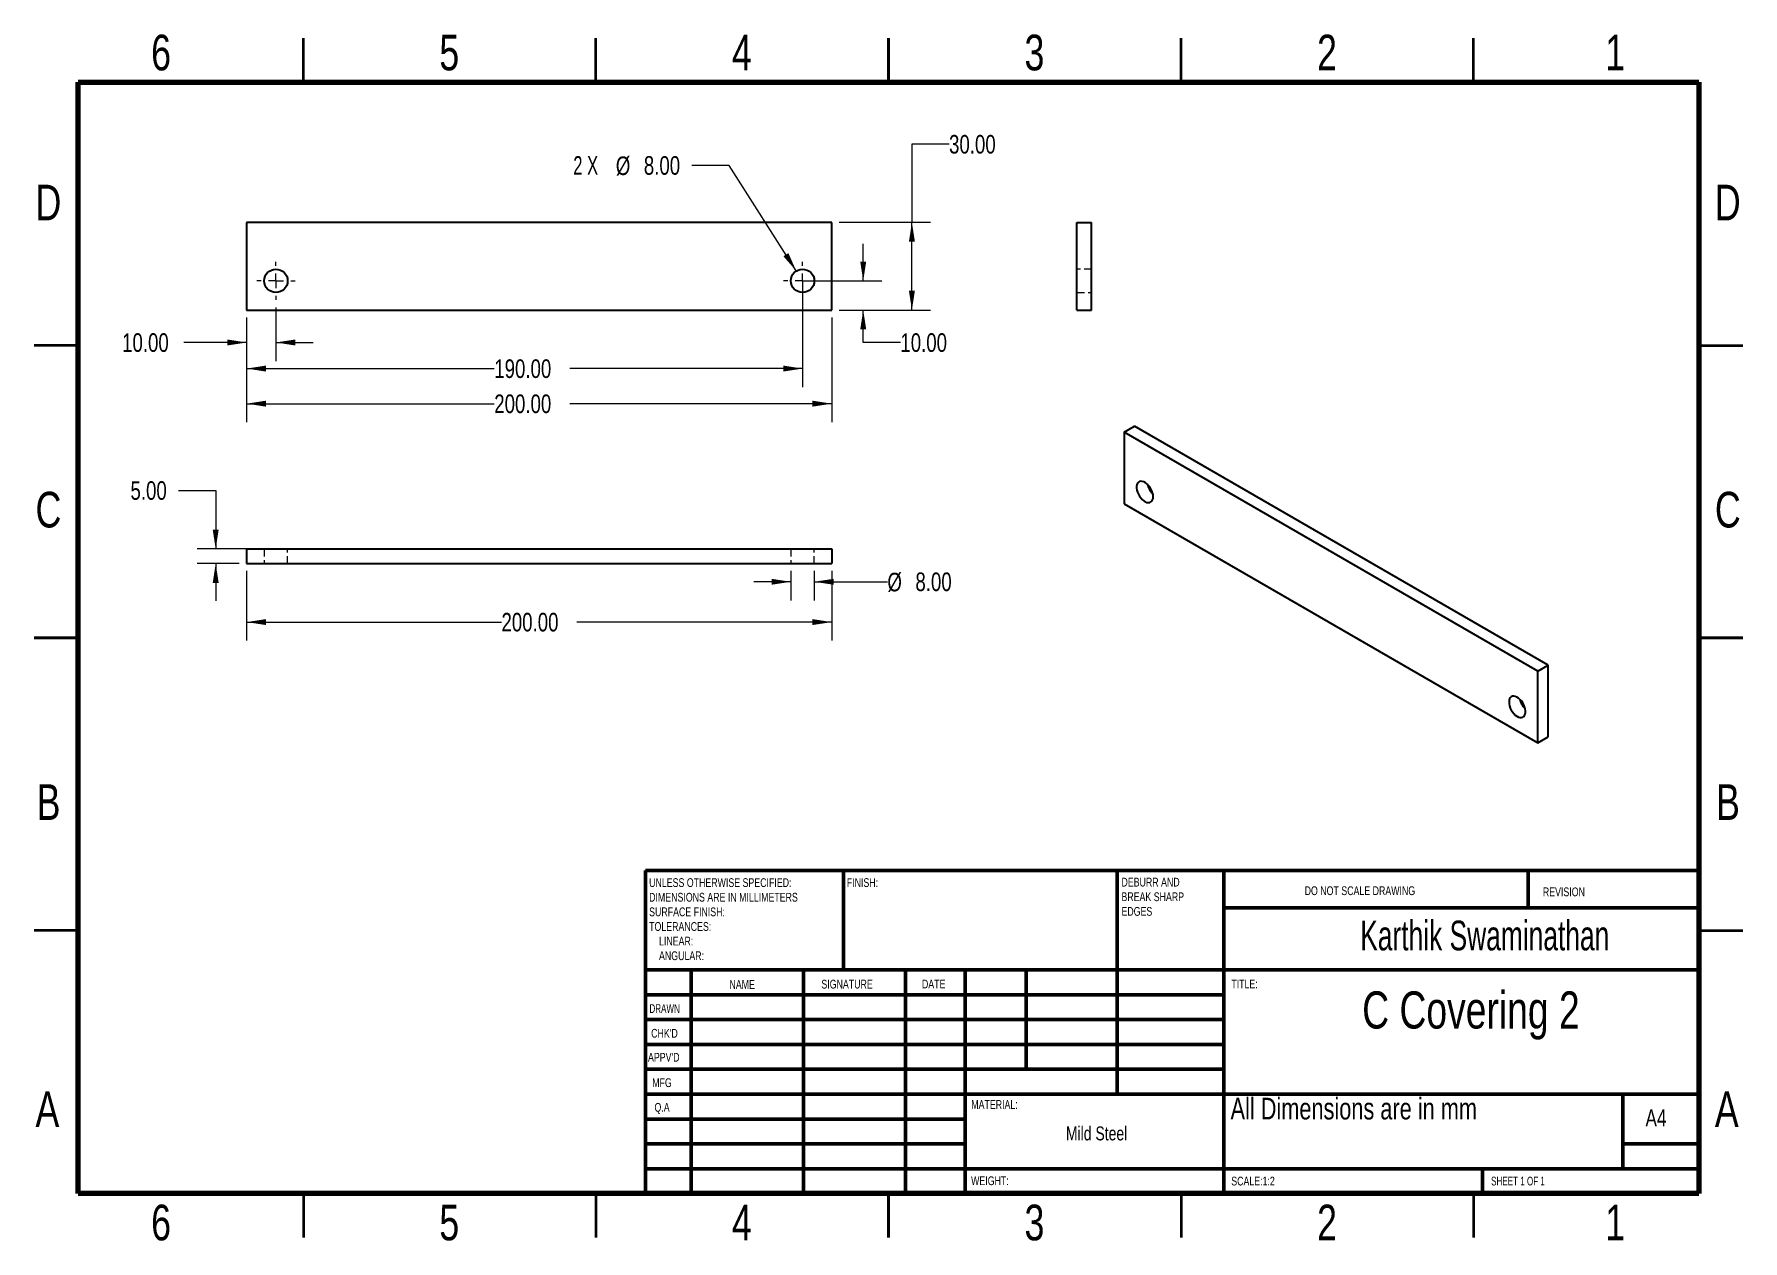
# Model space of a CAD drawing. Header units: millimetres. Extents: x 2 to 294, y 2 to 208.
import ezdxf

# ---------------------------------------------------------------- set-up
doc = ezdxf.new("R2010")
doc.units = ezdxf.units.MM
doc.linetypes.add('HIDDEN', pattern=[1.905, 1.27, -0.635])
doc.styles.add('SLDTEXTSTYLE0', font='TXT', dxfattribs={"width": 0.75})
doc.styles.add('SLDTEXTSTYLE1', font='TXT', dxfattribs={"width": 0.686449})
doc.styles.add('SLDTEXTSTYLE2', font='TXT', dxfattribs={"width": 0.6875})
doc.styles.add('SLDTEXTSTYLE3', font='TXT', dxfattribs={"width": 0.663})
doc.styles.add('SLDTEXTSTYLE4', font='TXT', dxfattribs={"width": 0.666667})
doc.dimstyles.new('SLDDIMSTYLE0', dxfattribs={"dimtxt": 3.175, "dimasz": 3.302, "dimexe": 0, "dimexo": 0.0625, "dimgap": 0.79375, "dimtad": 0, "dimtih": 1, "dimtoh": 1, "dimlfac": 2, "dimrnd": 1e-09, "dimzin": 4, "dimdsep": 46, "dimtxsty": 'SLDTEXTSTYLE0', "dimsah": 1, "dimcen": 0.09, "dimadec": 0, "dimazin": 1, "dimtfac": 1, "dimtmove": 0, "dimatfit": 0, "dimfxl": 0, "dimfrac": 2, "dimtolj": 1, "dimtzin": 12, "dimarcsym": 0})
doc.dimstyles.new('SLDDIMSTYLE1', dxfattribs={"dimtxt": 3.175, "dimasz": 3.302, "dimexe": 0, "dimexo": 0.0625, "dimgap": 0.79375, "dimtad": 0, "dimtih": 1, "dimtoh": 1, "dimlfac": 2, "dimrnd": 1e-09, "dimzin": 4, "dimdsep": 46, "dimtxsty": 'SLDTEXTSTYLE0', "dimsah": 1, "dimcen": 0.09, "dimadec": 0, "dimazin": 1, "dimtfac": 1, "dimtofl": 0, "dimtmove": 0, "dimatfit": 3, "dimfxl": 0, "dimfrac": 2, "dimtolj": 1, "dimtzin": 12, "dimarcsym": 0})
doc.dimstyles.new('SLDDIMSTYLE2', dxfattribs={"dimtxt": 3.175, "dimasz": 3.302, "dimexe": 0, "dimexo": 0.0625, "dimgap": 0.79375, "dimtad": 0, "dimtih": 1, "dimtoh": 1, "dimlfac": 2, "dimrnd": 1e-09, "dimzin": 4, "dimdsep": 46, "dimtxsty": 'SLDTEXTSTYLE0', "dimsah": 1, "dimcen": 0, "dimadec": 0, "dimazin": 1, "dimtfac": 1, "dimtofl": 0, "dimtmove": 0, "dimatfit": 3, "dimfxl": 0, "dimfrac": 2, "dimtolj": 1, "dimtzin": 12, "dimarcsym": 0})

# ---------------------------------------------------------------- blocks, each defined once
blk = doc.blocks.new('SW_NOTE_0')
at = {"color": 0, "linetype": 'Continuous', "lineweight": 0, "char_height": 1.5, "attachment_point": 1, "style": 'SLDTEXTSTYLE0'}
for s, insert in [('UNLESS OTHERWISE SPECIFIED:', (0, 1.93)), ('DIMENSIONS ARE IN MILLIMETERS', (0, -0.57)), ('TOLERANCES:', (0, -5.57)), ('SURFACE FINISH:', (0, -3.07)), ('LINEAR:', (1.69, -8.07)), ('ANGULAR:', (1.69, -10.57))]:
    blk.add_mtext(s, dxfattribs=dict(at, insert=insert))
blk = doc.blocks.new('SW_NOTE_0_1')
at = {"color": 0, "linetype": 'Continuous', "lineweight": 0, "char_height": 1.5, "attachment_point": 1, "style": 'SLDTEXTSTYLE0'}
for s, insert in [('DEBURR AND', (0, 1.93)), ('BREAK SHARP', (0, -0.57)), ('EDGES', (0, -3.07))]:
    blk.add_mtext(s, dxfattribs=dict(at, insert=insert))
blk = doc.blocks.new('_D')
at = {"color": 7, "linetype": 'Continuous', "lineweight": 0}
for p, q in [((43.81, 161.5), (43.81, 152.32)), ((38.81, 159.77), (38.81, 152.32)), ((38.81, 155.5), (28.09, 155.5)), ((43.81, 155.5), (50.16, 155.5))]:
    blk.add_line(p, q, dxfattribs=at)
at = {"color": 7, "linetype": 'Continuous', "lineweight": 18}
for points in [[(38.81, 155.5), (35.51, 156.01), (35.51, 154.99)], [(43.81, 155.5), (47.11, 154.99), (47.11, 156.01)]]:
    blk.add_solid(points, dxfattribs=at)
at = {"color": 7, "linetype": 'Continuous', "lineweight": 18, "insert": (17.53, 157.07), "char_height": 3.175, "attachment_point": 1, "style": 'SLDTEXTSTYLE0'}
blk.add_mtext('10.00', dxfattribs=at)
blk = doc.blocks.new('_D_1')
at = {"color": 7, "linetype": 'Continuous', "lineweight": 0}
for p, q in [((133.81, 164.77), (133.81, 147.86)), ((38.81, 159.77), (38.81, 147.86)), ((38.81, 151.04), (81.13, 151.04)), ((133.81, 151.04), (94.03, 151.04))]:
    blk.add_line(p, q, dxfattribs=at)
at = {"color": 7, "linetype": 'Continuous', "lineweight": 18}
for points in [[(38.81, 151.04), (42.11, 150.53), (42.11, 151.55)], [(133.81, 151.04), (130.51, 151.55), (130.51, 150.53)]]:
    blk.add_solid(points, dxfattribs=at)
at = {"color": 7, "linetype": 'Continuous', "lineweight": 18, "insert": (81.13, 152.61), "char_height": 3.175, "attachment_point": 1, "style": 'SLDTEXTSTYLE0'}
blk.add_mtext('190.00', dxfattribs=at)
blk = doc.blocks.new('_D_2')
at = {"color": 7, "linetype": 'Continuous', "lineweight": 0}
for p, q in [((38.81, 159.77), (38.81, 141.86)), ((138.81, 159.77), (138.81, 141.86)), ((38.81, 145.04), (81.13, 145.04)), ((138.81, 145.04), (94.03, 145.04))]:
    blk.add_line(p, q, dxfattribs=at)
at = {"color": 7, "linetype": 'Continuous', "lineweight": 18}
for points in [[(38.81, 145.04), (42.11, 144.53), (42.11, 145.55)], [(138.81, 145.04), (135.51, 145.55), (135.51, 144.53)]]:
    blk.add_solid(points, dxfattribs=at)
at = {"color": 7, "linetype": 'Continuous', "lineweight": 18, "insert": (81.13, 146.61), "char_height": 3.175, "attachment_point": 1, "style": 'SLDTEXTSTYLE0'}
blk.add_mtext('200.00', dxfattribs=at)
blk = doc.blocks.new('_D_3')
at = {"color": 7, "linetype": 'Continuous', "lineweight": 0}
for p, q in [((144.18, 166.04), (144.18, 172.39)), ((135.08, 166.04), (147.36, 166.04)), ((140.08, 161.04), (147.36, 161.04)), ((144.18, 155.5), (144.18, 161.04)), ((150.53, 155.5), (144.18, 155.5))]:
    blk.add_line(p, q, dxfattribs=at)
at = {"color": 7, "linetype": 'Continuous', "lineweight": 18}
for points in [[(144.18, 166.04), (144.69, 169.34), (143.67, 169.34)], [(144.18, 161.04), (143.67, 157.74), (144.69, 157.74)]]:
    blk.add_solid(points, dxfattribs=at)
at = {"color": 7, "linetype": 'Continuous', "lineweight": 18, "insert": (150.53, 157.07), "char_height": 3.175, "attachment_point": 1, "style": 'SLDTEXTSTYLE0'}
blk.add_mtext('10.00', dxfattribs=at)
blk = doc.blocks.new('_D_4')
at = {"color": 7, "linetype": 'Continuous', "lineweight": 0}
for p, q in [((158.85, 189.4), (152.5, 189.4)), ((152.5, 189.4), (152.5, 176.04)), ((140.08, 176.04), (155.68, 176.04)), ((152.5, 161.04), (152.5, 176.04)), ((140.08, 161.04), (155.68, 161.04))]:
    blk.add_line(p, q, dxfattribs=at)
at = {"color": 7, "linetype": 'Continuous', "lineweight": 18}
for points in [[(152.5, 176.04), (151.99, 172.74), (153.01, 172.74)], [(152.5, 161.04), (153.01, 164.34), (151.99, 164.34)]]:
    blk.add_solid(points, dxfattribs=at)
at = {"color": 7, "linetype": 'Continuous', "lineweight": 18, "insert": (158.85, 190.97), "char_height": 3.175, "attachment_point": 1, "style": 'SLDTEXTSTYLE0'}
blk.add_mtext('30.00', dxfattribs=at)
blk = doc.blocks.new('_D_5')
at = {"color": 7, "linetype": 'Continuous', "lineweight": 0}
for p, q in [((121.25, 185.76), (114.9, 185.76)), ((132.74, 167.72), (121.25, 185.76))]:
    blk.add_line(p, q, dxfattribs=at)
at = {"color": 7, "linetype": 'Continuous', "lineweight": 18}
blk.add_solid([(132.74, 167.72), (131.39, 170.78), (130.54, 170.24)], dxfattribs=at)
at = {"color": 7, "linetype": 'Continuous', "lineweight": 18, "char_height": 3.175, "attachment_point": 1}
for s, insert, style in [('2 X', (94.63, 187.35), 'SLDTEXTSTYLE4'), ('%%c', (101.9, 187.3), 'SLDTEXTSTYLE0'), ('8.00', (106.69, 187.35), 'SLDTEXTSTYLE0')]:
    blk.add_mtext(s, dxfattribs=dict(at, insert=insert, style=style))
blk = doc.blocks.new('SW_CENTERMARKSYMBOL_0')
at = {"color": 0, "linetype": 'Continuous', "lineweight": 18}
for p, q in [((0, 2.54), (0, 3.27)), ((-2.54, 0), (-3.27, 0)), ((0, 0), (-1.27, 0)), ((0, 0), (0, 1.27)), ((0, 0), (0, -1.27)), ((0, 0), (1.27, 0)), ((2.54, 0), (3.27, 0)), ((0, -2.54), (0, -3.27))]:
    blk.add_line(p, q, dxfattribs=at)
blk = doc.blocks.new('SW_CENTERMARKSYMBOL_1')
at = {"color": 0, "linetype": 'Continuous', "lineweight": 18}
for p, q in [((0, 2.54), (0, 3.27)), ((-2.54, 0), (-3.27, 0)), ((0, 0), (-1.27, 0)), ((0, 0), (0, 1.27)), ((0, 0), (0, -1.27)), ((0, 0), (1.27, 0)), ((2.54, 0), (3.27, 0)), ((0, -2.54), (0, -3.27))]:
    blk.add_line(p, q, dxfattribs=at)
blk = doc.blocks.new('_D_6')
at = {"color": 7, "linetype": 'Continuous', "lineweight": 0}
for p, q in [((38.81, 116.44), (38.81, 104.53)), ((138.81, 116.44), (138.81, 104.53)), ((38.81, 107.7), (82.36, 107.7)), ((138.81, 107.7), (95.26, 107.7))]:
    blk.add_line(p, q, dxfattribs=at)
at = {"color": 7, "linetype": 'Continuous', "lineweight": 18}
for points in [[(38.81, 107.7), (42.11, 107.2), (42.11, 108.21)], [(138.81, 107.7), (135.51, 108.21), (135.51, 107.2)]]:
    blk.add_solid(points, dxfattribs=at)
at = {"color": 7, "linetype": 'Continuous', "lineweight": 18, "insert": (82.36, 109.28), "char_height": 3.175, "attachment_point": 1, "style": 'SLDTEXTSTYLE0'}
blk.add_mtext('200.00', dxfattribs=at)
blk = doc.blocks.new('_D_7')
at = {"color": 7, "linetype": 'Continuous', "lineweight": 0}
for p, q in [((27.17, 130.21), (33.52, 130.21)), ((33.52, 130.21), (33.52, 120.21)), ((137.54, 120.21), (30.35, 120.21)), ((37.54, 117.71), (30.35, 117.71)), ((33.52, 117.71), (33.52, 111.36))]:
    blk.add_line(p, q, dxfattribs=at)
at = {"color": 7, "linetype": 'Continuous', "lineweight": 18}
for points in [[(33.52, 120.21), (34.03, 123.51), (33.01, 123.51)], [(33.52, 117.71), (33.01, 114.41), (34.03, 114.41)]]:
    blk.add_solid(points, dxfattribs=at)
at = {"color": 7, "linetype": 'Continuous', "lineweight": 18, "insert": (18.96, 131.78), "char_height": 3.175, "attachment_point": 1, "style": 'SLDTEXTSTYLE0'}
blk.add_mtext('5.00', dxfattribs=at)
blk = doc.blocks.new('_D_8')
at = {"color": 7, "linetype": 'Continuous', "lineweight": 0}
for p, q in [((131.81, 114.59), (125.46, 114.59)), ((131.81, 116.44), (131.81, 111.42)), ((135.81, 116.44), (135.81, 111.42)), ((135.81, 114.59), (148.31, 114.59))]:
    blk.add_line(p, q, dxfattribs=at)
at = {"color": 7, "linetype": 'Continuous', "lineweight": 18}
for points in [[(131.81, 114.59), (128.51, 115.1), (128.51, 114.09)], [(135.81, 114.59), (139.11, 114.09), (139.11, 115.1)]]:
    blk.add_solid(points, dxfattribs=at)
at = {"color": 7, "linetype": 'Continuous', "lineweight": 18, "char_height": 3.175, "attachment_point": 1, "style": 'SLDTEXTSTYLE0'}
for s, insert in [('%%c', (148.31, 116.13)), ('8.00', (153.1, 116.18))]:
    blk.add_mtext(s, dxfattribs=dict(at, insert=insert))

msp = doc.modelspace()

# ---------------------------------------------------------------- linework, layer by layer
at = {"color": 7, "linetype": 'Continuous', "lineweight": 35}
for p, q in [((48.5, 200), (48.5, 207.5)), ((98.5, 200), (98.5, 207.5)), ((148.5, 207.5), (148.5, 200)), ((148.5, 200), (148.5, 207.5)), ((198.5, 200), (198.5, 207.5)), ((248.5, 200), (248.5, 207.5)), ((10, 155), (2.5, 155)), ((287, 155), (294.5, 155)), ((2.5, 105), (10, 105)), ((10, 105), (2.5, 105)), ((294.5, 105), (287, 105)), ((287, 105), (294.5, 105)), ((10, 55), (2.5, 55)), ((287, 55), (294.5, 55)), ((48.5, 10), (48.5, 2.5)), ((98.5, 10), (98.5, 2.5)), ((148.5, 2.5), (148.5, 10)), ((148.5, 10), (148.5, 2.5)), ((198.5, 10), (198.5, 2.5)), ((248.5, 10), (248.5, 2.5))]:
    msp.add_line(p, q, dxfattribs=at)
at = {"color": 7, "linetype": 'Continuous', "lineweight": 70}
for p, q in [((10, 10), (10, 200)), ((10, 200), (287, 200)), ((287, 200), (287, 10)), ((287, 10), (10, 10))]:
    msp.add_line(p, q, dxfattribs=at)
at = {"color": 7, "linetype": 'Continuous', "lineweight": 25}
for p, q in [((38.8128, 176.038), (38.8128, 161.038)), ((138.8128, 176.038), (38.8128, 176.038)), ((138.8128, 161.038), (138.8128, 176.038)), ((180.7037, 161.038), (180.7037, 176.038)), ((180.7037, 176.038), (183.2037, 176.038)), ((183.2037, 161.038), (183.2037, 176.038)), ((38.8128, 161.038), (138.8128, 161.038)), ((180.7037, 161.038), (183.2037, 161.038)), ((188.7807, 140.1552), (190.5485, 141.1757)), ((261.2592, 100.3553), (190.5485, 141.1757)), ((259.4914, 99.3348), (188.7807, 140.1552)), ((188.7807, 140.1552), (188.7807, 127.9071)), ((188.7807, 127.9071), (259.4914, 87.0867)), ((38.8128, 120.2091), (138.8128, 120.2091)), ((38.8128, 120.2091), (38.8128, 117.7091)), ((138.8128, 120.2091), (138.8128, 117.7091)), ((38.8128, 117.7091), (138.8128, 117.7091)), ((259.4914, 99.3348), (261.2592, 100.3553)), ((259.4914, 87.0867), (259.4914, 99.3348)), ((261.2592, 88.1072), (261.2592, 100.3553)), ((259.4914, 87.0867), (261.2592, 88.1072))]:
    msp.add_line(p, q, dxfattribs=at)
at = {"color": 7, "linetype": 'HIDDEN', "lineweight": 18}
for p, q in [((183.2037, 168.038), (180.7037, 168.038)), ((180.7037, 164.038), (183.2037, 164.038)), ((41.8128, 120.2091), (41.8128, 117.7091)), ((45.8128, 117.7091), (45.8128, 120.2091)), ((131.8128, 120.2091), (131.8128, 117.7091)), ((135.8128, 117.7091), (135.8128, 120.2091))]:
    msp.add_line(p, q, dxfattribs=at)
at = {"color": 7, "linetype": 'Continuous', "lineweight": 50}
for p, q in [((107, 65.25), (287, 65.25)), ((107, 65.25), (107, 10)), ((140.8, 48.25), (140.8, 65.25)), ((187.6, 65.25), (187.6, 27)), ((205.8, 65.25), (205.8, 10)), ((257.8, 58.875), (257.8, 65.25)), ((287, 58.875), (205.8, 58.875)), ((287, 48.25), (107, 48.25)), ((114.8, 48.25), (114.8, 10)), ((133.991, 48.25), (133.991, 10)), ((151.3989, 48.25), (151.3989, 10)), ((161.6, 10), (161.6, 48.25)), ((172, 31.25), (172, 48.25)), ((205.8, 44), (107, 44)), ((205.8, 39.75), (107, 39.75)), ((205.8, 35.5), (107, 35.5)), ((205.8, 31.25), (107, 31.25)), ((161.6, 27), (107, 27)), ((161.6, 27), (287, 27)), ((274, 14.25), (274, 27)), ((161.6, 22.7499), (107, 22.7499)), ((161.6, 18.5), (107, 18.5)), ((287, 18.5), (274, 18.5)), ((107, 14.25), (287, 14.25)), ((250, 10), (250, 14.25))]:
    msp.add_line(p, q, dxfattribs=at)
at = {"color": 7, "linetype": 'Continuous', "lineweight": 25, "flags": 128}
for points in [[(193.7305, 129.1323), (193.7049, 129.4562), (193.6292, 129.7978), (193.506, 130.1449), (193.3398, 130.4848), (193.1366, 130.8055), (192.9037, 131.0951), (192.6497, 131.3433), (192.3835, 131.5411), (192.115, 131.6814), (191.8537, 131.759), (191.6091, 131.7712), (191.3901, 131.7176), (191.2046, 131.6), (191.0592, 131.4227), (190.9593, 131.1922), (190.9084, 130.9167), (190.9084, 130.6062), (190.9593, 130.272), (191.0592, 129.9261), (191.2046, 129.581), (191.3901, 129.2492), (191.6091, 128.9427), (191.8537, 128.6725), (192.115, 128.4485), (192.3835, 128.2787), (192.6497, 128.1692), (192.9037, 128.1241), (193.1366, 128.1449), (193.3398, 128.2309), (193.506, 128.379), (193.6292, 128.5839), (193.7049, 128.838), (193.7305, 129.1323)], [(254.5416, 94.0268), (254.5672, 93.703), (254.643, 93.3614), (254.7662, 93.0143), (254.9323, 92.6743), (255.1355, 92.3537), (255.3684, 92.064), (255.6224, 91.8158), (255.8886, 91.618), (256.1571, 91.4777), (256.4184, 91.4001), (256.663, 91.3879), (256.882, 91.4416), (257.0675, 91.5591), (257.2129, 91.7364), (257.3128, 91.967), (257.3637, 92.2424), (257.3637, 92.5529), (257.3128, 92.8871), (257.2129, 93.2331), (257.0675, 93.5782), (256.882, 93.91), (256.663, 94.2165), (256.4184, 94.4866), (256.1571, 94.7107), (255.8886, 94.8805), (255.6224, 94.9899), (255.3684, 95.035), (255.1355, 95.0142), (254.9323, 94.9282), (254.7662, 94.7801), (254.643, 94.5753), (254.5672, 94.3211), (254.5416, 94.0268)]]:
    msp.add_lwpolyline(points, dxfattribs=at)
at = {"color": 7, "linetype": 'Continuous', "lineweight": 25}
for centre in [(43.8128, 166.038), (133.8128, 166.038)]:
    msp.add_circle(centre, 2, dxfattribs=at)
for centre, radius, start, end in [((195.9175, 132.0277), 3.2742, 193.392094, 226.60253), ((259.5593, 95.2906), 3.2766, 193.404579, 226.590045)]:
    msp.add_arc(centre, radius, start, end, dxfattribs=at)

# ---------------------------------------------------------------- block references
at = {"color": 7, "linetype": 'Continuous', "lineweight": 0}
for name, p in [('SW_CENTERMARKSYMBOL_0', (43.8128, 166.038)), ('SW_CENTERMARKSYMBOL_1', (133.8128, 166.038)), ('SW_NOTE_0', (107.5937, 61.9874)), ('SW_NOTE_0_1', (188.3092, 62.0695))]:
    msp.add_blockref(name, p, dxfattribs=at)

# ---------------------------------------------------------------- texts
for s, insert, char_height, attachment_point, style in [('6', (24.1886, 208.1137), 6.096, 2, 'SLDTEXTSTYLE0'), ('5', (73.4386, 208.1137), 6.096, 2, 'SLDTEXTSTYLE0'), ('4', (123.4386, 208.1137), 6.096, 2, 'SLDTEXTSTYLE0'), ('3', (173.4386, 208.1137), 6.096, 2, 'SLDTEXTSTYLE0'), ('2', (223.4386, 208.1137), 6.096, 2, 'SLDTEXTSTYLE0'), ('1', (272.6886, 208.1137), 6.096, 2, 'SLDTEXTSTYLE0'), ('D', (4.9302, 182.4757), 6.096, 2, 'SLDTEXTSTYLE0'), ('D', (291.9302, 182.4757), 6.096, 2, 'SLDTEXTSTYLE0'), ('C', (4.9365, 129.9757), 6.096, 2, 'SLDTEXTSTYLE0'), ('C', (291.9365, 129.9757), 6.096, 2, 'SLDTEXTSTYLE0'), ('B', (4.9534, 79.9757), 6.096, 2, 'SLDTEXTSTYLE0'), ('B', (291.9534, 79.9757), 6.096, 2, 'SLDTEXTSTYLE0'), ('FINISH:', (141.3713, 63.9193), 1.5, 1, 'SLDTEXTSTYLE0'), ('DO NOT SCALE DRAWING', (219.6146, 62.533), 1.5, 1, 'SLDTEXTSTYLE0'), ('REVISION', (260.3276, 62.3349), 1.5, 1, 'SLDTEXTSTYLE0'), ('Karthik Swaminathan', (250.3972, 56.6686), 5.08, 2, 'SLDTEXTSTYLE3'), ('NAME', (121.3222, 46.5015), 1.5, 1, 'SLDTEXTSTYLE0'), ('SIGNATURE', (137.0336, 46.5618), 1.5, 1, 'SLDTEXTSTYLE0'), ('DATE', (154.2147, 46.5762), 1.5, 1, 'SLDTEXTSTYLE0'), ('TITLE:', (207.0902, 46.5762), 1.5, 1, 'SLDTEXTSTYLE0'), ('C Covering 2', (248.0368, 44.5717), 6.35, 2, 'SLDTEXTSTYLE0'), ('DRAWN', (107.6434, 42.3848), 1.5, 1, 'SLDTEXTSTYLE1'), ("CHK'D", (107.9392, 38.1619), 1.5, 1, 'SLDTEXTSTYLE0'), ("APPV'D", (107.4017, 34.0659), 1.5, 1, 'SLDTEXTSTYLE0'), ('MFG', (108.124, 29.7158), 1.5, 1, 'SLDTEXTSTYLE0'), ('A', (4.7566, 27.4757), 6.096, 2, 'SLDTEXTSTYLE0'), ('All Dimensions are in mm', (206.953, 26.3885), 3.704167, 1, 'SLDTEXTSTYLE0'), ('A', (291.7566, 27.4757), 6.096, 2, 'SLDTEXTSTYLE0'), ('Q.A', (108.509, 25.5047), 1.5, 1, 'SLDTEXTSTYLE0'), ('MATERIAL:', (162.6459, 25.9861), 1.5, 1, 'SLDTEXTSTYLE0'), ('A4', (277.8712, 24.4064), 2.91042, 1, 'SLDTEXTSTYLE0'), ('Mild Steel', (184.0624, 21.4856), 2.38125, 2, 'SLDTEXTSTYLE0'), ('WEIGHT:', (162.6178, 12.9493), 1.4986, 1, 'SLDTEXTSTYLE0'), ('SCALE:1:2', (207.074, 12.9001), 1.5, 1, 'SLDTEXTSTYLE0'), ('SHEET 1 OF 1', (251.4783, 12.9001), 1.5, 1, 'SLDTEXTSTYLE2'), ('6', (24.1886, 8.1137), 6.096, 2, 'SLDTEXTSTYLE0'), ('5', (73.4386, 8.1137), 6.096, 2, 'SLDTEXTSTYLE0'), ('4', (123.4386, 8.1137), 6.096, 2, 'SLDTEXTSTYLE0'), ('3', (173.4386, 8.1137), 6.096, 2, 'SLDTEXTSTYLE0'), ('2', (223.4386, 8.1137), 6.096, 2, 'SLDTEXTSTYLE0'), ('1', (272.6886, 8.1137), 6.096, 2, 'SLDTEXTSTYLE0')]:
    msp.add_mtext(s, dxfattribs=dict(at, insert=insert, char_height=char_height, attachment_point=attachment_point, style=style))

# ---------------------------------------------------------------- dimensions: what is measured, and where the dimension line sits
at = {"color": 7, "linetype": 'Continuous', "lineweight": 18}
for base, p1, p2, dimstyle, picture, middle in [((152.5001, 176.038), (138.8128, 161.038), (138.8128, 176.038), 'SLDDIMSTYLE1', '_D_4', (152.5001, 189.3973)), ((144.1824, 166.038), (138.8128, 161.038), (133.8128, 166.038), 'SLDDIMSTYLE0', '_D_3', (144.1824, 155.4995)), ((33.5226, 120.2091), (38.8128, 117.7091), (138.8128, 120.2091), 'SLDDIMSTYLE0', '_D_7', (33.5226, 130.2091))]:
    dim = msp.add_linear_dim(base=base, p1=p1, p2=p2, angle=90, dimstyle=dimstyle, dxfattribs=at)
    dim.commit()
    dim.dimension.update_dxf_attribs({"geometry": picture, "text_midpoint": middle, "dimtype": 160})
dim = msp.add_diameter_dim_2p(p1=(134.8871, 164.351), p2=(132.7385, 167.7249), text='2 X <>', dimstyle='SLDDIMSTYLE2', dxfattribs=at)
dim.commit()
dim.dimension.update_dxf_attribs({"geometry": '_D_5', "text_midpoint": (104.7683, 185.7593), "dimtype": 163})
for base, p1, p2, dimstyle, picture, middle in [((133.8128, 151.038), (38.8128, 161.038), (133.8128, 166.038), 'SLDDIMSTYLE1', '_D_1', (87.577, 151.038)), ((43.8128, 155.4995), (38.8128, 161.038), (43.8128, 162.768), 'SLDDIMSTYLE0', '_D', (22.8128, 155.4995)), ((138.8128, 145.038), (38.8128, 161.038), (138.8128, 161.038), 'SLDDIMSTYLE1', '_D_2', (87.577, 145.038)), ((138.8128, 107.7041), (38.8128, 117.7091), (138.8128, 117.7091), 'SLDDIMSTYLE1', '_D_6', (88.8128, 107.7041))]:
    dim = msp.add_linear_dim(base=base, p1=p1, p2=p2, dimstyle=dimstyle, dxfattribs=at)
    dim.commit()
    dim.dimension.update_dxf_attribs({"geometry": picture, "text_midpoint": middle, "dimtype": 160})
dim = msp.add_linear_dim(base=(135.8128, 114.593), p1=(131.8128, 117.7091), p2=(135.8128, 117.7091), text='%%c<>', dimstyle='SLDDIMSTYLE0', dxfattribs=at)
dim.commit()
dim.dimension.update_dxf_attribs({"geometry": '_D_8', "text_midpoint": (154.8128, 114.593), "dimtype": 160})

doc.saveas('drawing.dxf')
